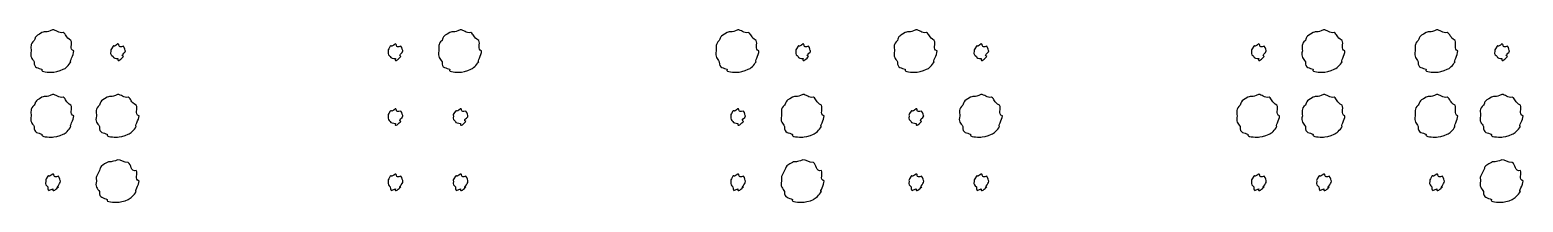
# Model space of a CAD drawing. Header units: millimetres. Extents: x -154 to -11, y -7 to 287.
# Drawn here: x -43.37 to -10.73, y 283.13 to 286.91 of the extents above; entities that cross this region are included whole.
import ezdxf

# ---------------------------------------------------------------- set-up
doc = ezdxf.new("R2010")
doc.units = ezdxf.units.MM
doc.layers.get('0').update_dxf_attribs({"linetype": 'CONTINUOUS'})

msp = doc.modelspace()

# ---------------------------------------------------------------- linework, layer by layer
at = {"color": 0}
for p, q in [((-42.8759, 286.91), (-42.8759, 286.91)), ((-33.9668, 286.91), (-33.9668, 286.91)), ((-27.9007, 286.91), (-27.9007, 286.91)), ((-24.0064, 286.91), (-24.0064, 286.91)), ((-15.096, 286.91), (-15.096, 286.91)), ((-12.6238, 286.91), (-12.6238, 286.91)), ((-41.4482, 286.602), (-41.4482, 286.602)), ((-35.3836, 286.602), (-35.3836, 286.602)), ((-26.473, 286.602), (-26.473, 286.602)), ((-22.5787, 286.602), (-22.5787, 286.602)), ((-16.5126, 286.602), (-16.5126, 286.602)), ((-11.1961, 286.602), (-11.1961, 286.602)), ((-42.8759, 285.494), (-42.8759, 285.494)), ((-41.4539, 285.494), (-41.4539, 285.494)), ((-26.4786, 285.494), (-26.4786, 285.494)), ((-22.5842, 285.494), (-22.5842, 285.494)), ((-16.5181, 285.494), (-16.5181, 285.494)), ((-15.096, 285.494), (-15.096, 285.494)), ((-12.6238, 285.494), (-12.6238, 285.494)), ((-11.2016, 285.494), (-11.2016, 285.494)), ((-35.3836, 285.18), (-35.3836, 285.18)), ((-33.9613, 285.18), (-33.9613, 285.18)), ((-27.8952, 285.18), (-27.8952, 285.18)), ((-24.0008, 285.18), (-24.0008, 285.18)), ((-41.4539, 284.066), (-41.4539, 284.066)), ((-26.4786, 284.066), (-26.4786, 284.066)), ((-11.2016, 284.066), (-11.2016, 284.066)), ((-42.8703, 283.752), (-42.8703, 283.752)), ((-35.3836, 283.752), (-35.3836, 283.752)), ((-33.9613, 283.752), (-33.9613, 283.752)), ((-27.8952, 283.752), (-27.8952, 283.752)), ((-24.0008, 283.752), (-24.0008, 283.752)), ((-22.5787, 283.752), (-22.5787, 283.752)), ((-16.5126, 283.752), (-16.5126, 283.752)), ((-15.0905, 283.752), (-15.0905, 283.752)), ((-12.6183, 283.752), (-12.6183, 283.752))]:
    msp.add_line(p, q, dxfattribs=at)
for points in [[(-42.8759, 286.91), (-43.022, 286.828), (-43.0329, 286.889), (-43.1073, 286.85)], [(-42.6445, 286.85), (-42.7464, 286.828), (-42.7986, 286.91), (-42.8759, 286.91)], [(-33.9668, 286.91), (-34.1129, 286.828), (-34.1184, 286.889), (-34.1928, 286.85)], [(-33.7353, 286.85), (-33.8373, 286.828), (-33.8855, 286.91), (-33.9668, 286.91)], [(-27.9007, 286.91), (-28.0468, 286.828), (-28.0578, 286.889), (-28.1322, 286.85)], [(-27.6692, 286.85), (-27.7712, 286.828), (-27.8235, 286.91), (-27.9007, 286.91)], [(-24.0064, 286.91), (-24.1524, 286.828), (-24.1635, 286.889), (-24.2379, 286.85)], [(-23.7749, 286.85), (-23.8768, 286.828), (-23.9292, 286.91), (-24.0064, 286.91)], [(-15.096, 286.91), (-15.242, 286.828), (-15.2475, 286.889), (-15.322, 286.85)], [(-14.8645, 286.85), (-14.9665, 286.828), (-15.0147, 286.91), (-15.096, 286.91)], [(-12.6238, 286.91), (-12.7699, 286.828), (-12.7809, 286.889), (-12.8553, 286.85)], [(-12.3923, 286.85), (-12.4942, 286.828), (-12.5466, 286.91), (-12.6238, 286.91)], [(-43.2781, 286.679), (-43.3719, 286.599), (-43.3444, 286.527), (-43.3444, 286.447)], [(-43.1073, 286.85), (-43.2865, 286.75), (-43.2368, 286.756), (-43.2781, 286.679)], [(-42.4734, 286.679), (-42.5962, 286.75), (-42.57, 286.813), (-42.6445, 286.85)], [(-42.4127, 286.447), (-42.5147, 286.482), (-42.4321, 286.604), (-42.4734, 286.679)], [(-41.4482, 286.602), (-41.5597, 286.504), (-41.5227, 286.585), (-41.553, 286.552)], [(-41.3269, 286.552), (-41.4676, 286.504), (-41.396, 286.602), (-41.4482, 286.602)], [(-35.3836, 286.602), (-35.4951, 286.504), (-35.4633, 286.585), (-35.4937, 286.552)], [(-35.2622, 286.552), (-35.4027, 286.504), (-35.3353, 286.602), (-35.3836, 286.602)], [(-34.3637, 286.679), (-34.4629, 286.599), (-34.4298, 286.527), (-34.4298, 286.447)], [(-34.1928, 286.85), (-34.3775, 286.75), (-34.3224, 286.756), (-34.3637, 286.679)], [(-33.5589, 286.679), (-33.6912, 286.75), (-33.6609, 286.813), (-33.7353, 286.85)], [(-33.4983, 286.447), (-33.6058, 286.482), (-33.5176, 286.604), (-33.5589, 286.679)], [(-28.3031, 286.679), (-28.3968, 286.599), (-28.3692, 286.527), (-28.3692, 286.447)], [(-28.1322, 286.85), (-28.3114, 286.75), (-28.2618, 286.756), (-28.3031, 286.679)], [(-27.4983, 286.679), (-27.621, 286.75), (-27.5948, 286.813), (-27.6692, 286.85)], [(-27.4377, 286.447), (-27.5397, 286.482), (-27.457, 286.604), (-27.4983, 286.679)], [(-26.473, 286.602), (-26.5847, 286.504), (-26.5475, 286.585), (-26.5778, 286.552)], [(-26.3518, 286.552), (-26.4923, 286.504), (-26.4207, 286.602), (-26.473, 286.602)], [(-24.4088, 286.679), (-24.5025, 286.599), (-24.4749, 286.527), (-24.4749, 286.447)], [(-24.2379, 286.85), (-24.417, 286.75), (-24.3674, 286.756), (-24.4088, 286.679)], [(-23.604, 286.679), (-23.7266, 286.75), (-23.7005, 286.813), (-23.7749, 286.85)], [(-23.5434, 286.447), (-23.6453, 286.482), (-23.5626, 286.604), (-23.604, 286.679)], [(-22.5787, 286.602), (-22.6903, 286.504), (-22.6531, 286.585), (-22.6835, 286.552)], [(-22.4574, 286.552), (-22.598, 286.504), (-22.5263, 286.602), (-22.5787, 286.602)], [(-16.5126, 286.602), (-16.6242, 286.504), (-16.5925, 286.585), (-16.6229, 286.552)], [(-16.3913, 286.552), (-16.5319, 286.504), (-16.4644, 286.602), (-16.5126, 286.602)], [(-15.4928, 286.679), (-15.5921, 286.599), (-15.559, 286.527), (-15.559, 286.447)], [(-15.322, 286.85), (-15.5066, 286.75), (-15.4515, 286.756), (-15.4928, 286.679)], [(-14.6881, 286.679), (-14.8204, 286.75), (-14.7901, 286.813), (-14.8645, 286.85)], [(-14.6274, 286.447), (-14.7349, 286.482), (-14.6467, 286.604), (-14.6881, 286.679)], [(-13.0262, 286.679), (-13.1199, 286.599), (-13.0923, 286.527), (-13.0923, 286.447)], [(-12.8553, 286.85), (-13.0344, 286.75), (-12.9848, 286.756), (-13.0262, 286.679)], [(-12.2214, 286.679), (-12.344, 286.75), (-12.3178, 286.813), (-12.3923, 286.85)], [(-12.1607, 286.447), (-12.2627, 286.482), (-12.18, 286.604), (-12.2214, 286.679)], [(-11.1961, 286.602), (-11.3078, 286.504), (-11.2705, 286.585), (-11.3008, 286.552)], [(-11.0749, 286.552), (-11.2154, 286.504), (-11.1438, 286.602), (-11.1961, 286.602)], [(-43.3444, 286.447), (-43.3719, 286.316), (-43.3222, 286.283), (-43.2781, 286.21)], [(-42.4734, 286.21), (-42.5147, 286.199), (-42.4127, 286.362), (-42.4127, 286.447)], [(-41.553, 286.552), (-41.6218, 286.442), (-41.6024, 286.487), (-41.6024, 286.447)], [(-41.6024, 286.447), (-41.6218, 286.354), (-41.5862, 286.359), (-41.553, 286.326)], [(-41.553, 286.326), (-41.5597, 286.29), (-41.4881, 286.282), (-41.4482, 286.282)], [(-41.4482, 286.282), (-41.4676, 286.173), (-41.3558, 286.296), (-41.3269, 286.326)], [(-41.3269, 286.326), (-41.4098, 286.354), (-41.2828, 286.399), (-41.2828, 286.447)], [(-41.2828, 286.447), (-41.2912, 286.442), (-41.2965, 286.522), (-41.3269, 286.552)], [(-35.4937, 286.552), (-35.5544, 286.442), (-35.5378, 286.487), (-35.5378, 286.447)], [(-35.5378, 286.447), (-35.5544, 286.354), (-35.5226, 286.359), (-35.4937, 286.326)], [(-35.4937, 286.326), (-35.4951, 286.29), (-35.4277, 286.282), (-35.3836, 286.282)], [(-35.3836, 286.282), (-35.4027, 286.173), (-35.2954, 286.296), (-35.2622, 286.326)], [(-35.2622, 286.326), (-35.3406, 286.354), (-35.2181, 286.399), (-35.2181, 286.447)], [(-35.2181, 286.447), (-35.2236, 286.442), (-35.2319, 286.522), (-35.2622, 286.552)], [(-34.4298, 286.447), (-34.4629, 286.316), (-34.4078, 286.283), (-34.3637, 286.21)], [(-33.5589, 286.21), (-33.6058, 286.199), (-33.4983, 286.362), (-33.4983, 286.447)], [(-28.3692, 286.447), (-28.3968, 286.316), (-28.3472, 286.283), (-28.3031, 286.21)], [(-27.4983, 286.21), (-27.5397, 286.199), (-27.4377, 286.362), (-27.4377, 286.447)], [(-26.5778, 286.552), (-26.6467, 286.442), (-26.6274, 286.487), (-26.6274, 286.447)], [(-26.6274, 286.447), (-26.6467, 286.354), (-26.6109, 286.359), (-26.5778, 286.326)], [(-26.5778, 286.326), (-26.5847, 286.29), (-26.513, 286.282), (-26.473, 286.282)], [(-26.473, 286.282), (-26.4923, 286.173), (-26.3807, 286.296), (-26.3518, 286.326)], [(-26.3518, 286.326), (-26.4345, 286.354), (-26.3077, 286.399), (-26.3077, 286.447)], [(-26.3077, 286.447), (-26.316, 286.442), (-26.3215, 286.522), (-26.3518, 286.552)], [(-24.4749, 286.447), (-24.5025, 286.316), (-24.4529, 286.283), (-24.4088, 286.21)], [(-23.604, 286.21), (-23.6453, 286.199), (-23.5434, 286.362), (-23.5434, 286.447)], [(-22.6835, 286.552), (-22.7524, 286.442), (-22.7331, 286.487), (-22.7331, 286.447)], [(-22.7331, 286.447), (-22.7524, 286.354), (-22.7165, 286.359), (-22.6835, 286.326)], [(-22.6835, 286.326), (-22.6903, 286.29), (-22.6187, 286.282), (-22.5787, 286.282)], [(-22.5787, 286.282), (-22.598, 286.173), (-22.4864, 286.296), (-22.4574, 286.326)], [(-22.4574, 286.326), (-22.5401, 286.354), (-22.4133, 286.399), (-22.4133, 286.447)], [(-22.4133, 286.447), (-22.4216, 286.442), (-22.4271, 286.522), (-22.4574, 286.552)], [(-16.6229, 286.552), (-16.6835, 286.442), (-16.667, 286.487), (-16.667, 286.447)], [(-16.667, 286.447), (-16.6835, 286.354), (-16.6518, 286.359), (-16.6229, 286.326)], [(-16.6229, 286.326), (-16.6242, 286.29), (-16.5567, 286.282), (-16.5126, 286.282)], [(-16.5126, 286.282), (-16.5319, 286.173), (-16.4244, 286.296), (-16.3913, 286.326)], [(-16.3913, 286.326), (-16.4699, 286.354), (-16.3472, 286.399), (-16.3472, 286.447)], [(-16.3472, 286.447), (-16.3527, 286.442), (-16.361, 286.522), (-16.3913, 286.552)], [(-15.559, 286.447), (-15.5921, 286.316), (-15.5369, 286.283), (-15.4928, 286.21)], [(-14.6881, 286.21), (-14.7349, 286.199), (-14.6274, 286.362), (-14.6274, 286.447)], [(-13.0923, 286.447), (-13.1199, 286.316), (-13.0703, 286.283), (-13.0262, 286.21)], [(-12.2214, 286.21), (-12.2627, 286.199), (-12.1607, 286.362), (-12.1607, 286.447)], [(-11.3008, 286.552), (-11.3697, 286.442), (-11.3505, 286.487), (-11.3505, 286.447)], [(-11.3505, 286.447), (-11.3697, 286.354), (-11.3339, 286.359), (-11.3008, 286.326)], [(-11.3008, 286.326), (-11.3078, 286.29), (-11.2361, 286.282), (-11.1961, 286.282)], [(-11.1961, 286.282), (-11.2154, 286.173), (-11.1038, 286.296), (-11.0749, 286.326)], [(-11.0749, 286.326), (-11.1576, 286.354), (-11.0308, 286.399), (-11.0308, 286.447)], [(-11.0308, 286.447), (-11.039, 286.442), (-11.0446, 286.522), (-11.0749, 286.552)], [(-43.2781, 286.21), (-43.2865, 286.056), (-43.1804, 286.085), (-43.1073, 286.045)], [(-43.1073, 286.045), (-43.1405, 285.975), (-42.9556, 285.984), (-42.8759, 285.984)], [(-42.8759, 285.984), (-42.865, 285.975), (-42.7214, 286.004), (-42.6445, 286.045)], [(-42.6445, 286.045), (-42.5962, 286.056), (-42.5133, 286.14), (-42.4734, 286.21)], [(-34.3637, 286.21), (-34.3775, 286.056), (-34.2659, 286.085), (-34.1928, 286.045)], [(-34.1928, 286.045), (-34.2314, 285.975), (-34.044, 285.984), (-33.9668, 285.984)], [(-33.9668, 285.984), (-33.9558, 285.975), (-33.8084, 286.004), (-33.7353, 286.045)], [(-33.7353, 286.045), (-33.6912, 286.056), (-33.603, 286.14), (-33.5589, 286.21)], [(-28.3031, 286.21), (-28.3114, 286.056), (-28.2053, 286.085), (-28.1322, 286.045)], [(-28.1322, 286.045), (-28.1653, 285.975), (-27.9806, 285.984), (-27.9007, 285.984)], [(-27.9007, 285.984), (-27.8897, 285.975), (-27.7464, 286.004), (-27.6692, 286.045)], [(-27.6692, 286.045), (-27.621, 286.056), (-27.5383, 286.14), (-27.4983, 286.21)], [(-24.4088, 286.21), (-24.417, 286.056), (-24.3109, 286.085), (-24.2379, 286.045)], [(-24.2379, 286.045), (-24.271, 285.975), (-24.0863, 285.984), (-24.0064, 285.984)], [(-24.0064, 285.984), (-23.9953, 285.975), (-23.852, 286.004), (-23.7749, 286.045)], [(-23.7749, 286.045), (-23.7266, 286.056), (-23.6439, 286.14), (-23.604, 286.21)], [(-15.4928, 286.21), (-15.5066, 286.056), (-15.395, 286.085), (-15.322, 286.045)], [(-15.322, 286.045), (-15.3605, 285.975), (-15.1731, 285.984), (-15.096, 285.984)], [(-15.096, 285.984), (-15.085, 285.975), (-14.9375, 286.004), (-14.8645, 286.045)], [(-14.8645, 286.045), (-14.8204, 286.056), (-14.7322, 286.14), (-14.6881, 286.21)], [(-13.0262, 286.21), (-13.0344, 286.056), (-12.9283, 286.085), (-12.8553, 286.045)], [(-12.8553, 286.045), (-12.8883, 285.975), (-12.7037, 285.984), (-12.6238, 285.984)], [(-12.6238, 285.984), (-12.6128, 285.975), (-12.4694, 286.004), (-12.3923, 286.045)], [(-12.3923, 286.045), (-12.344, 286.056), (-12.2614, 286.14), (-12.2214, 286.21)], [(-43.1073, 285.433), (-43.2865, 285.331), (-43.2368, 285.334), (-43.2781, 285.257)], [(-42.8759, 285.494), (-43.022, 285.412), (-43.0329, 285.473), (-43.1073, 285.433)], [(-42.6445, 285.433), (-42.7464, 285.412), (-42.7986, 285.494), (-42.8759, 285.494)], [(-42.4734, 285.257), (-42.5962, 285.331), (-42.57, 285.392), (-42.6445, 285.433)], [(-41.6796, 285.433), (-41.8645, 285.331), (-41.8091, 285.334), (-41.8507, 285.257)], [(-41.4539, 285.494), (-41.5999, 285.412), (-41.6052, 285.473), (-41.6796, 285.433)], [(-41.2221, 285.433), (-41.324, 285.412), (-41.3724, 285.494), (-41.4539, 285.494)], [(-41.0457, 285.257), (-41.178, 285.331), (-41.1476, 285.392), (-41.2221, 285.433)], [(-26.7046, 285.433), (-26.8892, 285.331), (-26.8341, 285.334), (-26.8755, 285.257)], [(-26.4786, 285.494), (-26.6246, 285.412), (-26.6302, 285.473), (-26.7046, 285.433)], [(-26.2471, 285.433), (-26.349, 285.412), (-26.3973, 285.494), (-26.4786, 285.494)], [(-26.0707, 285.257), (-26.203, 285.331), (-26.1727, 285.392), (-26.2471, 285.433)], [(-22.8102, 285.433), (-22.9949, 285.331), (-22.9398, 285.334), (-22.9811, 285.257)], [(-22.5842, 285.494), (-22.7303, 285.412), (-22.7358, 285.473), (-22.8102, 285.433)], [(-22.3527, 285.433), (-22.4547, 285.412), (-22.5029, 285.494), (-22.5842, 285.494)], [(-22.1764, 285.257), (-22.3086, 285.331), (-22.2783, 285.392), (-22.3527, 285.433)], [(-16.7496, 285.433), (-16.9288, 285.331), (-16.8791, 285.334), (-16.9205, 285.257)], [(-16.5181, 285.494), (-16.6642, 285.412), (-16.6752, 285.473), (-16.7496, 285.433)], [(-16.2866, 285.433), (-16.3886, 285.412), (-16.4409, 285.494), (-16.5181, 285.494)], [(-16.1157, 285.257), (-16.2384, 285.331), (-16.2122, 285.392), (-16.2866, 285.433)], [(-15.322, 285.433), (-15.5066, 285.331), (-15.4515, 285.334), (-15.4928, 285.257)], [(-15.096, 285.494), (-15.242, 285.412), (-15.2475, 285.473), (-15.322, 285.433)], [(-14.8645, 285.433), (-14.9665, 285.412), (-15.0147, 285.494), (-15.096, 285.494)], [(-14.6881, 285.257), (-14.8204, 285.331), (-14.7901, 285.392), (-14.8645, 285.433)], [(-12.8553, 285.433), (-13.0344, 285.331), (-12.9848, 285.334), (-13.0262, 285.257)], [(-12.6238, 285.494), (-12.7699, 285.412), (-12.7809, 285.473), (-12.8553, 285.433)], [(-12.3923, 285.433), (-12.4942, 285.412), (-12.5466, 285.494), (-12.6238, 285.494)], [(-12.2214, 285.257), (-12.344, 285.331), (-12.3178, 285.392), (-12.3923, 285.433)], [(-11.4276, 285.433), (-11.6123, 285.331), (-11.5572, 285.334), (-11.5985, 285.257)], [(-11.2016, 285.494), (-11.3477, 285.412), (-11.3532, 285.473), (-11.4276, 285.433)], [(-10.9701, 285.433), (-11.0721, 285.412), (-11.1203, 285.494), (-11.2016, 285.494)], [(-10.7937, 285.257), (-10.926, 285.331), (-10.8957, 285.392), (-10.9701, 285.433)], [(-43.2781, 285.257), (-43.3719, 285.181), (-43.3444, 285.105), (-43.3444, 285.025)], [(-43.3444, 285.025), (-43.3719, 284.901), (-43.3222, 284.867), (-43.2781, 284.794)], [(-42.4127, 285.025), (-42.5147, 285.064), (-42.4321, 285.182), (-42.4734, 285.257)], [(-42.4734, 284.794), (-42.5147, 284.784), (-42.4127, 284.944), (-42.4127, 285.025)], [(-41.8507, 285.257), (-41.9499, 285.181), (-41.9167, 285.105), (-41.9167, 285.025)], [(-41.9167, 285.025), (-41.9499, 284.901), (-41.8948, 284.867), (-41.8507, 284.794)], [(-40.985, 285.025), (-41.0926, 285.064), (-41.0044, 285.182), (-41.0457, 285.257)], [(-41.0457, 284.794), (-41.0926, 284.784), (-40.985, 284.944), (-40.985, 285.025)], [(-35.4937, 285.13), (-35.5544, 285.023), (-35.5378, 285.065), (-35.5378, 285.025)], [(-35.5378, 285.025), (-35.5544, 284.934), (-35.5226, 284.937), (-35.4937, 284.904)], [(-35.3836, 285.18), (-35.4951, 285.086), (-35.4633, 285.163), (-35.4937, 285.13)], [(-35.2622, 285.13), (-35.4027, 285.086), (-35.3353, 285.18), (-35.3836, 285.18)], [(-35.2622, 284.904), (-35.3406, 284.934), (-35.2181, 284.977), (-35.2181, 285.025)], [(-35.2181, 285.025), (-35.2236, 285.023), (-35.2319, 285.099), (-35.2622, 285.13)], [(-34.0661, 285.13), (-34.135, 285.023), (-34.1157, 285.065), (-34.1157, 285.025)], [(-34.1157, 285.025), (-34.135, 284.934), (-34.0991, 284.937), (-34.0661, 284.904)], [(-33.9613, 285.18), (-34.0729, 285.086), (-34.0357, 285.163), (-34.0661, 285.13)], [(-33.8401, 285.13), (-33.9806, 285.086), (-33.909, 285.18), (-33.9613, 285.18)], [(-33.8401, 284.904), (-33.9227, 284.934), (-33.796, 284.977), (-33.796, 285.025)], [(-33.796, 285.025), (-33.8042, 285.023), (-33.8097, 285.099), (-33.8401, 285.13)], [(-28.0054, 285.13), (-28.0661, 285.023), (-28.0495, 285.065), (-28.0495, 285.025)], [(-28.0495, 285.025), (-28.0661, 284.934), (-28.0344, 284.937), (-28.0054, 284.904)], [(-27.8952, 285.18), (-28.0068, 285.086), (-27.9751, 285.163), (-28.0054, 285.13)], [(-27.7739, 285.13), (-27.9145, 285.086), (-27.847, 285.18), (-27.8952, 285.18)], [(-27.7739, 284.904), (-27.8525, 284.934), (-27.7298, 284.977), (-27.7298, 285.025)], [(-27.7298, 285.025), (-27.7354, 285.023), (-27.7436, 285.099), (-27.7739, 285.13)], [(-26.8755, 285.257), (-26.9747, 285.181), (-26.9416, 285.105), (-26.9416, 285.025)], [(-26.9416, 285.025), (-26.9747, 284.901), (-26.9196, 284.867), (-26.8755, 284.794)], [(-26.01, 285.025), (-26.1175, 285.064), (-26.0293, 285.182), (-26.0707, 285.257)], [(-26.0707, 284.794), (-26.1175, 284.784), (-26.01, 284.944), (-26.01, 285.025)], [(-24.1111, 285.13), (-24.1717, 285.023), (-24.1552, 285.065), (-24.1552, 285.025)], [(-24.1552, 285.025), (-24.1717, 284.934), (-24.1401, 284.937), (-24.1111, 284.904)], [(-24.0008, 285.18), (-24.1125, 285.086), (-24.0808, 285.163), (-24.1111, 285.13)], [(-23.8796, 285.13), (-24.0201, 285.086), (-23.9526, 285.18), (-24.0008, 285.18)], [(-23.8796, 284.904), (-23.9581, 284.934), (-23.8355, 284.977), (-23.8355, 285.025)], [(-23.8355, 285.025), (-23.841, 285.023), (-23.8493, 285.099), (-23.8796, 285.13)], [(-22.9811, 285.257), (-23.0803, 285.181), (-23.0473, 285.105), (-23.0473, 285.025)], [(-23.0473, 285.025), (-23.0803, 284.901), (-23.0252, 284.867), (-22.9811, 284.794)], [(-22.1157, 285.025), (-22.2232, 285.064), (-22.135, 285.182), (-22.1764, 285.257)], [(-22.1764, 284.794), (-22.2232, 284.784), (-22.1157, 284.944), (-22.1157, 285.025)], [(-16.9205, 285.257), (-17.0142, 285.181), (-16.9866, 285.105), (-16.9866, 285.025)], [(-16.9866, 285.025), (-17.0142, 284.901), (-16.9646, 284.867), (-16.9205, 284.794)], [(-16.0551, 285.025), (-16.1571, 285.064), (-16.0744, 285.182), (-16.1157, 285.257)], [(-16.1157, 284.794), (-16.1571, 284.784), (-16.0551, 284.944), (-16.0551, 285.025)], [(-15.4928, 285.257), (-15.5921, 285.181), (-15.559, 285.105), (-15.559, 285.025)], [(-15.559, 285.025), (-15.5921, 284.901), (-15.5369, 284.867), (-15.4928, 284.794)], [(-14.6274, 285.025), (-14.7349, 285.064), (-14.6467, 285.182), (-14.6881, 285.257)], [(-14.6881, 284.794), (-14.7349, 284.784), (-14.6274, 284.944), (-14.6274, 285.025)], [(-13.0262, 285.257), (-13.1199, 285.181), (-13.0923, 285.105), (-13.0923, 285.025)], [(-13.0923, 285.025), (-13.1199, 284.901), (-13.0703, 284.867), (-13.0262, 284.794)], [(-12.1607, 285.025), (-12.2627, 285.064), (-12.18, 285.182), (-12.2214, 285.257)], [(-12.2214, 284.794), (-12.2627, 284.784), (-12.1607, 284.944), (-12.1607, 285.025)], [(-11.5985, 285.257), (-11.6977, 285.181), (-11.6647, 285.105), (-11.6647, 285.025)], [(-11.6647, 285.025), (-11.6977, 284.901), (-11.6426, 284.867), (-11.5985, 284.794)], [(-10.7331, 285.025), (-10.8406, 285.064), (-10.7524, 285.182), (-10.7937, 285.257)], [(-10.7937, 284.794), (-10.8406, 284.784), (-10.7331, 284.944), (-10.7331, 285.025)], [(-43.2781, 284.794), (-43.2865, 284.637), (-43.1804, 284.663), (-43.1073, 284.623)], [(-43.1073, 284.623), (-43.1405, 284.557), (-42.9556, 284.562), (-42.8759, 284.562)], [(-42.8759, 284.562), (-42.865, 284.557), (-42.7214, 284.582), (-42.6445, 284.623)], [(-42.6445, 284.623), (-42.5962, 284.637), (-42.5133, 284.719), (-42.4734, 284.794)], [(-41.8507, 284.794), (-41.8645, 284.637), (-41.7527, 284.663), (-41.6796, 284.623)], [(-41.6796, 284.623), (-41.7184, 284.557), (-41.5308, 284.562), (-41.4539, 284.562)], [(-41.4539, 284.562), (-41.4426, 284.557), (-41.2951, 284.582), (-41.2221, 284.623)], [(-41.2221, 284.623), (-41.178, 284.637), (-41.0898, 284.719), (-41.0457, 284.794)], [(-35.4937, 284.904), (-35.4951, 284.872), (-35.4277, 284.86), (-35.3836, 284.86)], [(-35.3836, 284.86), (-35.4027, 284.755), (-35.2954, 284.874), (-35.2622, 284.904)], [(-34.0661, 284.904), (-34.0729, 284.872), (-34.0013, 284.86), (-33.9613, 284.86)], [(-33.9613, 284.86), (-33.9806, 284.755), (-33.869, 284.874), (-33.8401, 284.904)], [(-28.0054, 284.904), (-28.0068, 284.872), (-27.9393, 284.86), (-27.8952, 284.86)], [(-27.8952, 284.86), (-27.9145, 284.755), (-27.807, 284.874), (-27.7739, 284.904)], [(-26.8755, 284.794), (-26.8892, 284.637), (-26.7776, 284.663), (-26.7046, 284.623)], [(-26.7046, 284.623), (-26.7432, 284.557), (-26.5557, 284.562), (-26.4786, 284.562)], [(-26.4786, 284.562), (-26.4675, 284.557), (-26.3201, 284.582), (-26.2471, 284.623)], [(-26.2471, 284.623), (-26.203, 284.637), (-26.1148, 284.719), (-26.0707, 284.794)], [(-24.1111, 284.904), (-24.1125, 284.872), (-24.0449, 284.86), (-24.0008, 284.86)], [(-24.0008, 284.86), (-24.0201, 284.755), (-23.9127, 284.874), (-23.8796, 284.904)], [(-22.9811, 284.794), (-22.9949, 284.637), (-22.8833, 284.663), (-22.8102, 284.623)], [(-22.8102, 284.623), (-22.8488, 284.557), (-22.6614, 284.562), (-22.5842, 284.562)], [(-22.5842, 284.562), (-22.5732, 284.557), (-22.4258, 284.582), (-22.3527, 284.623)], [(-22.3527, 284.623), (-22.3086, 284.637), (-22.2204, 284.719), (-22.1764, 284.794)], [(-16.9205, 284.794), (-16.9288, 284.637), (-16.8227, 284.663), (-16.7496, 284.623)], [(-16.7496, 284.623), (-16.7827, 284.557), (-16.5981, 284.562), (-16.5181, 284.562)], [(-16.5181, 284.562), (-16.5071, 284.557), (-16.3638, 284.582), (-16.2866, 284.623)], [(-16.2866, 284.623), (-16.2384, 284.637), (-16.1557, 284.719), (-16.1157, 284.794)], [(-15.4928, 284.794), (-15.5066, 284.637), (-15.395, 284.663), (-15.322, 284.623)], [(-15.322, 284.623), (-15.3605, 284.557), (-15.1731, 284.562), (-15.096, 284.562)], [(-15.096, 284.562), (-15.085, 284.557), (-14.9375, 284.582), (-14.8645, 284.623)], [(-14.8645, 284.623), (-14.8204, 284.637), (-14.7322, 284.719), (-14.6881, 284.794)], [(-13.0262, 284.794), (-13.0344, 284.637), (-12.9283, 284.663), (-12.8553, 284.623)], [(-12.8553, 284.623), (-12.8883, 284.557), (-12.7037, 284.562), (-12.6238, 284.562)], [(-12.6238, 284.562), (-12.6128, 284.557), (-12.4694, 284.582), (-12.3923, 284.623)], [(-12.3923, 284.623), (-12.344, 284.637), (-12.2614, 284.719), (-12.2214, 284.794)], [(-11.5985, 284.794), (-11.6123, 284.637), (-11.5007, 284.663), (-11.4276, 284.623)], [(-11.4276, 284.623), (-11.4662, 284.557), (-11.2788, 284.562), (-11.2016, 284.562)], [(-11.2016, 284.562), (-11.1906, 284.557), (-11.0432, 284.582), (-10.9701, 284.623)], [(-10.9701, 284.623), (-10.926, 284.637), (-10.8378, 284.719), (-10.7937, 284.794)], [(-41.6796, 284.006), (-41.8645, 283.909), (-41.8091, 283.906), (-41.8507, 283.829)], [(-41.4539, 284.066), (-41.5999, 283.99), (-41.6052, 284.045), (-41.6796, 284.006)], [(-41.2221, 284.006), (-41.324, 283.99), (-41.3724, 284.066), (-41.4539, 284.066)], [(-41.0457, 283.829), (-41.178, 283.792), (-41.1476, 283.964), (-41.2221, 284.006)], [(-26.7046, 284.006), (-26.8892, 283.909), (-26.8341, 283.906), (-26.8755, 283.829)], [(-26.4786, 284.066), (-26.6246, 283.99), (-26.6302, 284.045), (-26.7046, 284.006)], [(-26.2471, 284.006), (-26.349, 283.99), (-26.3973, 284.066), (-26.4786, 284.066)], [(-26.0707, 283.829), (-26.203, 283.792), (-26.1727, 283.964), (-26.2471, 284.006)], [(-11.4276, 284.006), (-11.6123, 283.909), (-11.5572, 283.906), (-11.5985, 283.829)], [(-11.2016, 284.066), (-11.3477, 283.99), (-11.3532, 284.045), (-11.4276, 284.006)], [(-10.9701, 284.006), (-11.0721, 283.99), (-11.1203, 284.066), (-11.2016, 284.066)], [(-10.7937, 283.829), (-10.926, 283.792), (-10.8957, 283.964), (-10.9701, 284.006)], [(-42.9807, 283.702), (-43.0414, 283.6), (-43.0248, 283.636), (-43.0248, 283.592)], [(-42.8703, 283.752), (-42.9821, 283.664), (-42.9503, 283.735), (-42.9807, 283.702)], [(-42.7489, 283.702), (-42.8897, 283.664), (-42.8219, 283.752), (-42.8703, 283.752)], [(-42.7048, 283.592), (-42.7105, 283.6), (-42.7189, 283.672), (-42.7489, 283.702)], [(-41.8507, 283.829), (-41.9499, 283.641), (-41.9167, 283.677), (-41.9167, 283.597)], [(-40.985, 283.597), (-41.0926, 283.641), (-41.0044, 283.755), (-41.0457, 283.829)], [(-35.4937, 283.702), (-35.5544, 283.6), (-35.5378, 283.636), (-35.5378, 283.592)], [(-35.3836, 283.752), (-35.4951, 283.664), (-35.4633, 283.735), (-35.4937, 283.702)], [(-35.2622, 283.702), (-35.4027, 283.664), (-35.3353, 283.752), (-35.3836, 283.752)], [(-35.2181, 283.592), (-35.2236, 283.6), (-35.2319, 283.672), (-35.2622, 283.702)], [(-34.0661, 283.702), (-34.135, 283.6), (-34.1157, 283.636), (-34.1157, 283.592)], [(-33.9613, 283.752), (-34.0729, 283.664), (-34.0357, 283.735), (-34.0661, 283.702)], [(-33.8401, 283.702), (-33.9806, 283.664), (-33.909, 283.752), (-33.9613, 283.752)], [(-33.796, 283.592), (-33.8042, 283.6), (-33.8097, 283.672), (-33.8401, 283.702)], [(-28.0054, 283.702), (-28.0661, 283.6), (-28.0495, 283.636), (-28.0495, 283.592)], [(-27.8952, 283.752), (-28.0068, 283.664), (-27.9751, 283.735), (-28.0054, 283.702)], [(-27.7739, 283.702), (-27.9145, 283.664), (-27.847, 283.752), (-27.8952, 283.752)], [(-27.7298, 283.592), (-27.7354, 283.6), (-27.7436, 283.672), (-27.7739, 283.702)], [(-26.8755, 283.829), (-26.9747, 283.641), (-26.9416, 283.677), (-26.9416, 283.597)], [(-26.01, 283.597), (-26.1175, 283.641), (-26.0293, 283.755), (-26.0707, 283.829)], [(-24.1111, 283.702), (-24.1717, 283.6), (-24.1552, 283.636), (-24.1552, 283.592)], [(-24.0008, 283.752), (-24.1125, 283.664), (-24.0808, 283.735), (-24.1111, 283.702)], [(-23.8796, 283.702), (-24.0201, 283.664), (-23.9526, 283.752), (-24.0008, 283.752)], [(-23.8355, 283.592), (-23.841, 283.6), (-23.8493, 283.672), (-23.8796, 283.702)], [(-22.6835, 283.702), (-22.7524, 283.6), (-22.7331, 283.636), (-22.7331, 283.592)], [(-22.5787, 283.752), (-22.6903, 283.664), (-22.6531, 283.735), (-22.6835, 283.702)], [(-22.4574, 283.702), (-22.598, 283.664), (-22.5263, 283.752), (-22.5787, 283.752)], [(-22.4133, 283.592), (-22.4216, 283.6), (-22.4271, 283.672), (-22.4574, 283.702)], [(-16.6229, 283.702), (-16.6835, 283.6), (-16.667, 283.636), (-16.667, 283.592)], [(-16.5126, 283.752), (-16.6242, 283.664), (-16.5925, 283.735), (-16.6229, 283.702)], [(-16.3913, 283.702), (-16.5319, 283.664), (-16.4644, 283.752), (-16.5126, 283.752)], [(-16.3472, 283.592), (-16.3527, 283.6), (-16.361, 283.672), (-16.3913, 283.702)], [(-15.1952, 283.702), (-15.2641, 283.6), (-15.2448, 283.636), (-15.2448, 283.592)], [(-15.0905, 283.752), (-15.2021, 283.664), (-15.1649, 283.735), (-15.1952, 283.702)], [(-14.9692, 283.702), (-15.1098, 283.664), (-15.0381, 283.752), (-15.0905, 283.752)], [(-14.9251, 283.592), (-14.9334, 283.6), (-14.9389, 283.672), (-14.9692, 283.702)], [(-12.7285, 283.702), (-12.7891, 283.6), (-12.7726, 283.636), (-12.7726, 283.592)], [(-12.6183, 283.752), (-12.7299, 283.664), (-12.6982, 283.735), (-12.7285, 283.702)], [(-12.497, 283.702), (-12.6376, 283.664), (-12.57, 283.752), (-12.6183, 283.752)], [(-12.4529, 283.592), (-12.4584, 283.6), (-12.4667, 283.672), (-12.497, 283.702)], [(-11.5985, 283.829), (-11.6977, 283.641), (-11.6647, 283.677), (-11.6647, 283.597)], [(-10.7331, 283.597), (-10.8406, 283.641), (-10.7524, 283.755), (-10.7937, 283.829)], [(-43.0248, 283.592), (-43.0414, 283.509), (-43.0096, 283.504), (-42.9807, 283.471)], [(-42.9807, 283.471), (-42.9821, 283.329), (-42.9144, 283.427), (-42.8703, 283.427)], [(-42.8703, 283.427), (-42.8897, 283.329), (-42.7821, 283.44), (-42.7489, 283.471)], [(-42.7489, 283.471), (-42.8276, 283.391), (-42.7048, 283.544), (-42.7048, 283.592)], [(-41.9167, 283.597), (-41.9499, 283.479), (-41.8948, 283.439), (-41.8507, 283.366)], [(-41.8507, 283.366), (-41.8645, 283.218), (-41.7527, 283.239), (-41.6796, 283.195)], [(-41.2221, 283.195), (-41.178, 283.218), (-41.0898, 283.296), (-41.0457, 283.366)], [(-41.0457, 283.366), (-41.0926, 283.362), (-40.985, 283.516), (-40.985, 283.597)], [(-35.5378, 283.592), (-35.5544, 283.509), (-35.5226, 283.504), (-35.4937, 283.471)], [(-35.4937, 283.471), (-35.4951, 283.329), (-35.4277, 283.427), (-35.3836, 283.427)], [(-35.3836, 283.427), (-35.4027, 283.329), (-35.2954, 283.44), (-35.2622, 283.471)], [(-35.2622, 283.471), (-35.3406, 283.391), (-35.2181, 283.544), (-35.2181, 283.592)], [(-34.1157, 283.592), (-34.135, 283.509), (-34.0991, 283.504), (-34.0661, 283.471)], [(-34.0661, 283.471), (-34.0729, 283.329), (-34.0013, 283.427), (-33.9613, 283.427)], [(-33.9613, 283.427), (-33.9806, 283.329), (-33.869, 283.44), (-33.8401, 283.471)], [(-33.8401, 283.471), (-33.9227, 283.391), (-33.796, 283.544), (-33.796, 283.592)], [(-28.0495, 283.592), (-28.0661, 283.509), (-28.0344, 283.504), (-28.0054, 283.471)], [(-28.0054, 283.471), (-28.0068, 283.329), (-27.9393, 283.427), (-27.8952, 283.427)], [(-27.8952, 283.427), (-27.9145, 283.329), (-27.807, 283.44), (-27.7739, 283.471)], [(-27.7739, 283.471), (-27.8525, 283.391), (-27.7298, 283.544), (-27.7298, 283.592)], [(-26.9416, 283.597), (-26.9747, 283.479), (-26.9196, 283.439), (-26.8755, 283.366)], [(-26.8755, 283.366), (-26.8892, 283.218), (-26.7776, 283.239), (-26.7046, 283.195)], [(-26.2471, 283.195), (-26.203, 283.218), (-26.1148, 283.296), (-26.0707, 283.366)], [(-26.0707, 283.366), (-26.1175, 283.362), (-26.01, 283.516), (-26.01, 283.597)], [(-24.1552, 283.592), (-24.1717, 283.509), (-24.1401, 283.504), (-24.1111, 283.471)], [(-24.1111, 283.471), (-24.1125, 283.329), (-24.0449, 283.427), (-24.0008, 283.427)], [(-24.0008, 283.427), (-24.0201, 283.329), (-23.9127, 283.44), (-23.8796, 283.471)], [(-23.8796, 283.471), (-23.9581, 283.391), (-23.8355, 283.544), (-23.8355, 283.592)], [(-22.7331, 283.592), (-22.7524, 283.509), (-22.7165, 283.504), (-22.6835, 283.471)], [(-22.6835, 283.471), (-22.6903, 283.329), (-22.6187, 283.427), (-22.5787, 283.427)], [(-22.5787, 283.427), (-22.598, 283.329), (-22.4864, 283.44), (-22.4574, 283.471)], [(-22.4574, 283.471), (-22.5401, 283.391), (-22.4133, 283.544), (-22.4133, 283.592)], [(-16.667, 283.592), (-16.6835, 283.509), (-16.6518, 283.504), (-16.6229, 283.471)], [(-16.6229, 283.471), (-16.6242, 283.329), (-16.5567, 283.427), (-16.5126, 283.427)], [(-16.5126, 283.427), (-16.5319, 283.329), (-16.4244, 283.44), (-16.3913, 283.471)], [(-16.3913, 283.471), (-16.4699, 283.391), (-16.3472, 283.544), (-16.3472, 283.592)], [(-15.2448, 283.592), (-15.2641, 283.509), (-15.2283, 283.504), (-15.1952, 283.471)], [(-15.1952, 283.471), (-15.2021, 283.329), (-15.1304, 283.427), (-15.0905, 283.427)], [(-15.0905, 283.427), (-15.1098, 283.329), (-14.9981, 283.44), (-14.9692, 283.471)], [(-14.9692, 283.471), (-15.0519, 283.391), (-14.9251, 283.544), (-14.9251, 283.592)], [(-12.7726, 283.592), (-12.7891, 283.509), (-12.7574, 283.504), (-12.7285, 283.471)], [(-12.7285, 283.471), (-12.7299, 283.329), (-12.6624, 283.427), (-12.6183, 283.427)], [(-12.6183, 283.427), (-12.6376, 283.329), (-12.5301, 283.44), (-12.497, 283.471)], [(-12.497, 283.471), (-12.5755, 283.391), (-12.4529, 283.544), (-12.4529, 283.592)], [(-11.6647, 283.597), (-11.6977, 283.479), (-11.6426, 283.439), (-11.5985, 283.366)], [(-11.5985, 283.366), (-11.6123, 283.218), (-11.5007, 283.239), (-11.4276, 283.195)], [(-10.9701, 283.195), (-10.926, 283.218), (-10.8378, 283.296), (-10.7937, 283.366)], [(-10.7937, 283.366), (-10.8406, 283.362), (-10.7331, 283.516), (-10.7331, 283.597)], [(-41.6796, 283.195), (-41.7184, 283.135), (-41.5308, 283.135), (-41.4539, 283.135)], [(-41.4539, 283.135), (-41.4426, 283.135), (-41.2951, 283.154), (-41.2221, 283.195)], [(-26.7046, 283.195), (-26.7432, 283.135), (-26.5557, 283.135), (-26.4786, 283.135)], [(-26.4786, 283.135), (-26.4675, 283.135), (-26.3201, 283.154), (-26.2471, 283.195)], [(-11.4276, 283.195), (-11.4662, 283.135), (-11.2788, 283.135), (-11.2016, 283.135)], [(-11.2016, 283.135), (-11.1906, 283.135), (-11.0432, 283.154), (-10.9701, 283.195)]]:
    msp.add_open_spline(points, degree=3, dxfattribs=at)

doc.saveas('drawing.dxf')
